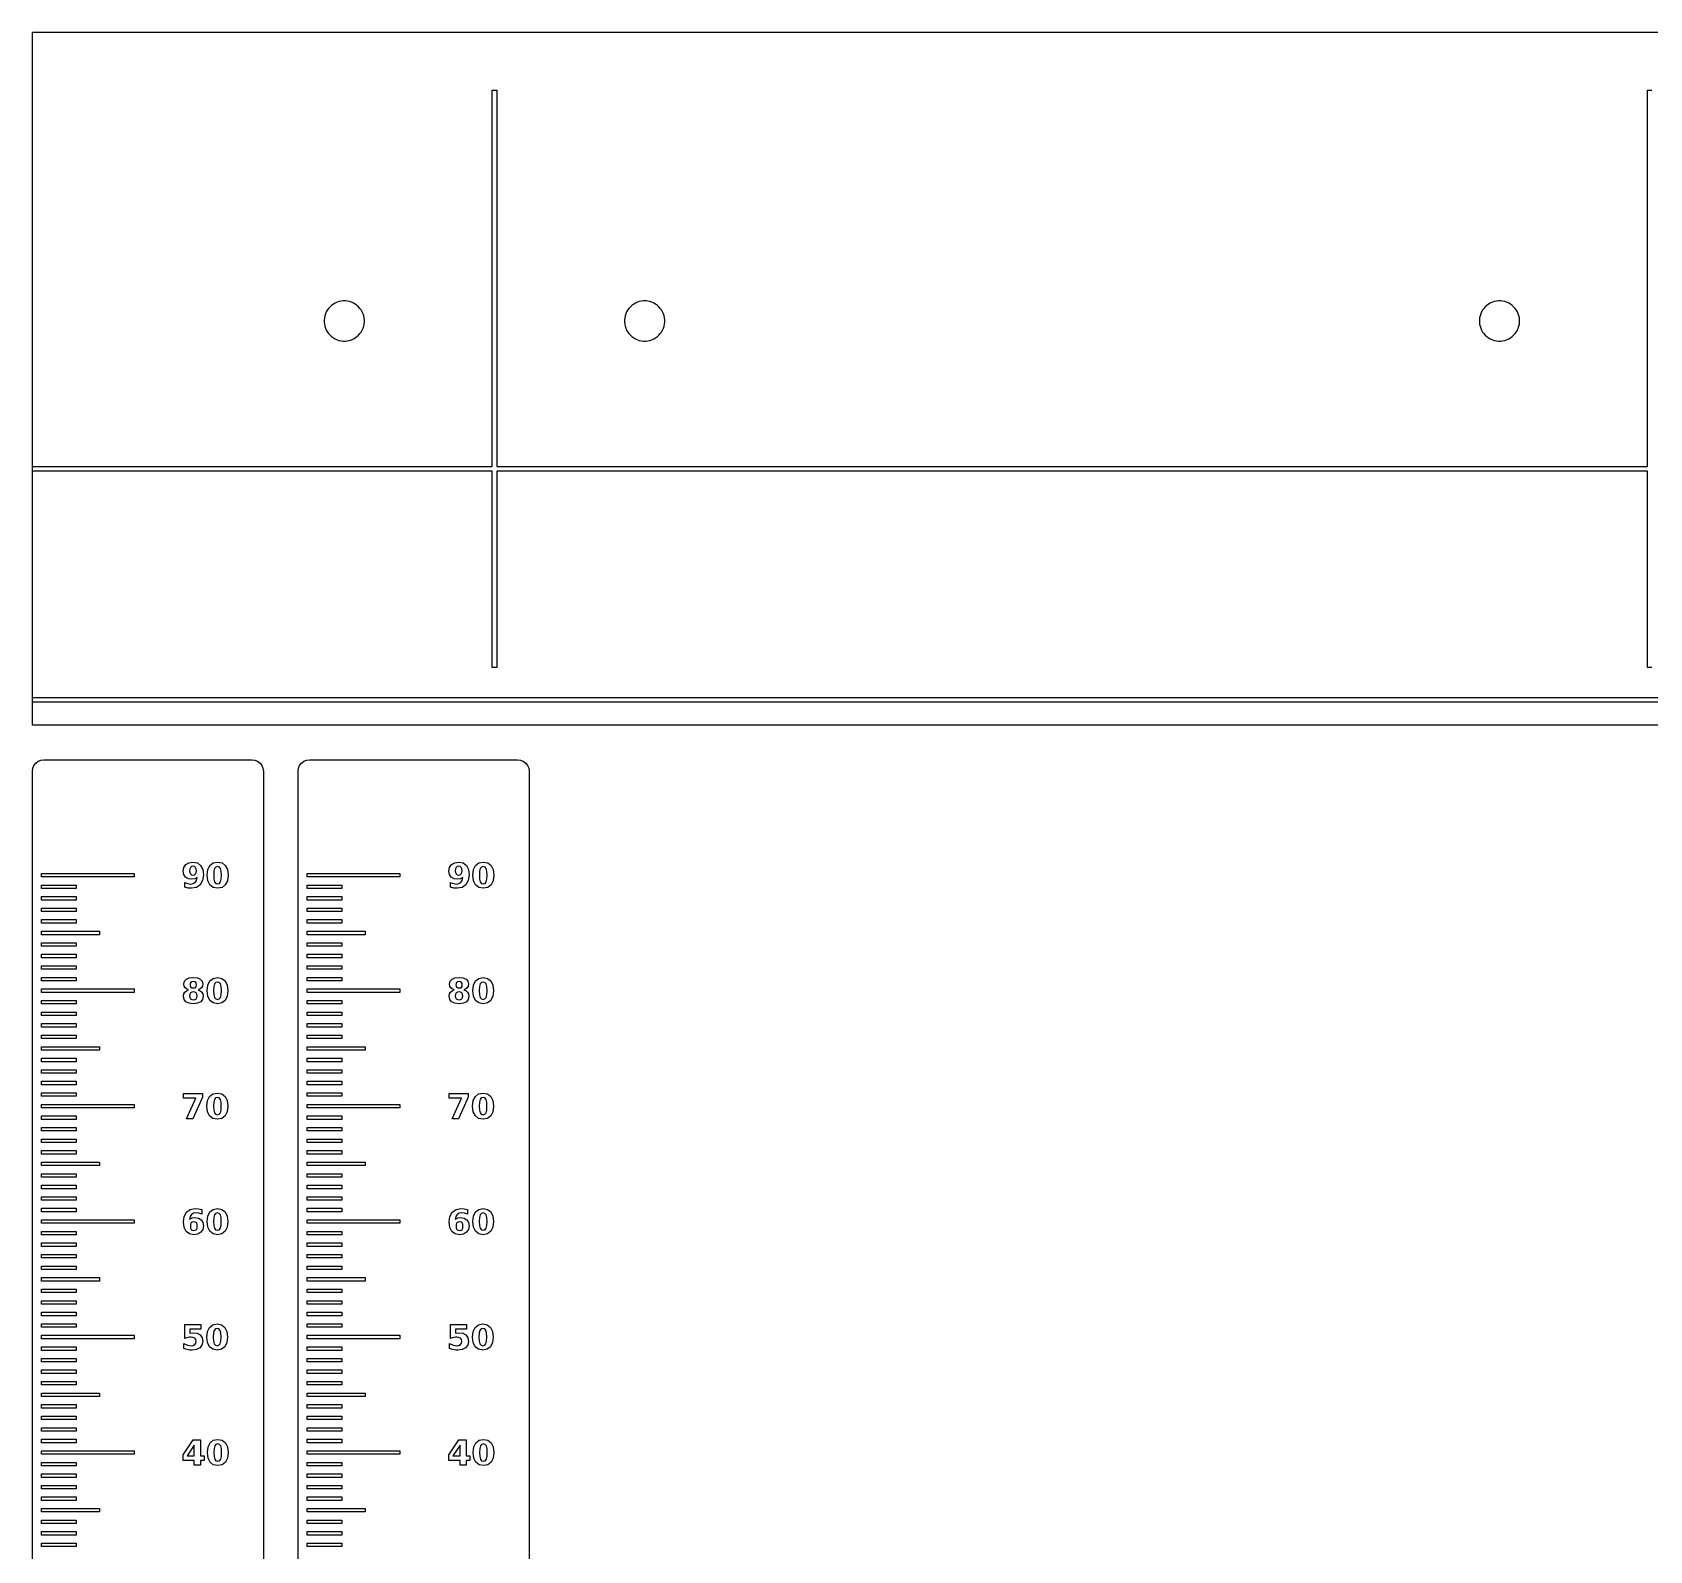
# Model space of a CAD drawing. Header units: millimetres. Extents: x 0 to 280, y 0 to 263.
# Drawn here: x 0 to 140, y 131.5 to 263 of the extents above; entities that cross this region are included whole.
import ezdxf

# ---------------------------------------------------------------- set-up
doc = ezdxf.new("R2010")
doc.units = ezdxf.units.MM
doc.layers.add('CUT', color=1, linetype='Continuous')
doc.layers.add('SCORE', color=3, linetype='Continuous')

msp = doc.modelspace()

# ---------------------------------------------------------------- linework, layer by layer
at = {"layer": 'CUT'}
for points in [[(0, 262.9607), (0.0035, 262.9965), (0.0393, 263), (279.9607, 263), (279.9965, 262.9965), (280, 262.9607), (280, 203.0393), (279.9965, 203.0035), (279.9607, 203), (0.0393, 203), (0.0035, 203.0035), (0, 203.0393)], [(27.6176, 239.6301), (27.4585, 239.6818), (27.2652, 239.7229), (27.0988, 239.7404), (26.9012, 239.7404), (26.7348, 239.7229), (26.5415, 239.6818), (26.3824, 239.6301), (26.2018, 239.5497), (26.057, 239.4661), (25.897, 239.3499), (25.7728, 239.238), (25.6405, 239.0911), (25.5422, 238.9558), (25.4433, 238.7846), (25.3753, 238.6318), (25.3142, 238.4438), (25.2795, 238.2802), (25.2588, 238.0836), (25.2588, 237.9164), (25.2795, 237.7198), (25.3142, 237.5562), (25.3753, 237.3682), (25.4433, 237.2154), (25.5422, 237.0442), (25.6405, 236.9089), (25.7728, 236.762), (25.897, 236.6501), (26.057, 236.5339), (26.2018, 236.4503), (26.3824, 236.3699), (26.5415, 236.3182), (26.7348, 236.2771), (26.9012, 236.2596), (27.0988, 236.2596), (27.2652, 236.2771), (27.4585, 236.3182), (27.6176, 236.3699), (27.7982, 236.4503), (27.943, 236.5339), (28.103, 236.6501), (28.2272, 236.762), (28.3595, 236.9089), (28.4578, 237.0442), (28.5567, 237.2154), (28.6247, 237.3682), (28.6858, 237.5562), (28.7205, 237.7198), (28.7412, 237.9164), (28.7412, 238.0836), (28.7205, 238.2802), (28.6858, 238.4438), (28.6247, 238.6318), (28.5567, 238.7846), (28.4578, 238.9558), (28.3595, 239.0911), (28.2272, 239.238), (28.103, 239.3499), (27.943, 239.4661), (27.7982, 239.5497)], [(53.943, 239.4661), (53.7982, 239.5497), (53.6176, 239.6301), (53.4585, 239.6818), (53.2652, 239.7229), (53.0988, 239.7404), (52.9012, 239.7404), (52.7348, 239.7229), (52.5415, 239.6818), (52.3824, 239.6301), (52.2018, 239.5497), (52.057, 239.4661), (51.897, 239.3499), (51.7728, 239.238), (51.6405, 239.0911), (51.5422, 238.9558), (51.4433, 238.7846), (51.3753, 238.6318), (51.3142, 238.4438), (51.2795, 238.2802), (51.2588, 238.0836), (51.2588, 237.9164), (51.2795, 237.7198), (51.3142, 237.5562), (51.3753, 237.3682), (51.4433, 237.2154), (51.5422, 237.0442), (51.6405, 236.9089), (51.7728, 236.762), (51.897, 236.6501), (52.057, 236.5339), (52.2018, 236.4503), (52.3824, 236.3699), (52.5415, 236.3182), (52.7348, 236.2771), (52.9012, 236.2596), (53.0988, 236.2596), (53.2652, 236.2771), (53.4585, 236.3182), (53.6176, 236.3699), (53.7982, 236.4503), (53.943, 236.5339), (54.103, 236.6501), (54.2272, 236.762), (54.3595, 236.9089), (54.4578, 237.0442), (54.5567, 237.2154), (54.6247, 237.3682), (54.6858, 237.5562), (54.7205, 237.7198), (54.7412, 237.9164), (54.7412, 238.0836), (54.7205, 238.2802), (54.6858, 238.4438), (54.6247, 238.6318), (54.5567, 238.7846), (54.4578, 238.9558), (54.3595, 239.0911), (54.2272, 239.238), (54.103, 239.3499)], [(128.2272, 239.238), (128.103, 239.3499), (127.943, 239.4661), (127.7982, 239.5497), (127.6176, 239.6301), (127.4585, 239.6818), (127.2652, 239.7229), (127.0988, 239.7404), (126.9012, 239.7404), (126.7348, 239.7229), (126.5415, 239.6818), (126.3824, 239.6301), (126.2018, 239.5497), (126.057, 239.4661), (125.897, 239.3499), (125.7728, 239.238), (125.6405, 239.0911), (125.5422, 238.9558), (125.4433, 238.7846), (125.3753, 238.6318), (125.3142, 238.4438), (125.2795, 238.2802), (125.2588, 238.0836), (125.2588, 237.9164), (125.2795, 237.7198), (125.3142, 237.5562), (125.3753, 237.3682), (125.4433, 237.2154), (125.5422, 237.0442), (125.6405, 236.9089), (125.7728, 236.762), (125.897, 236.6501), (126.057, 236.5339), (126.2018, 236.4503), (126.3824, 236.3699), (126.5415, 236.3182), (126.7348, 236.2771), (126.9012, 236.2596), (127.0988, 236.2596), (127.2652, 236.2771), (127.4585, 236.3182), (127.6176, 236.3699), (127.7982, 236.4503), (127.943, 236.5339), (128.103, 236.6501), (128.2272, 236.762), (128.3595, 236.9089), (128.4578, 237.0442), (128.5567, 237.2154), (128.6247, 237.3682), (128.6858, 237.5562), (128.7205, 237.7198), (128.7412, 237.9164), (128.7412, 238.0836), (128.7205, 238.2802), (128.6858, 238.4438), (128.6247, 238.6318), (128.5567, 238.7846), (128.4578, 238.9558), (128.3595, 239.0911)]]:
    msp.add_lwpolyline(points, close=True, dxfattribs=at)
for points in [[(0, 1), (0, 199), (0.0341, 199.2588), (0.134, 199.5), (0.2929, 199.7071), (0.5, 199.866), (0.7412, 199.9659), (1, 200), (19, 200), (19.2588, 199.9659), (19.5, 199.866), (19.7071, 199.7071), (19.866, 199.5), (19.9659, 199.2588), (20, 199), (20, 1)], [(23, 1), (23, 199), (23.0341, 199.2588), (23.134, 199.5), (23.2929, 199.7071), (23.5, 199.866), (23.7412, 199.9659), (24, 200), (42, 200), (42.2588, 199.9659), (42.5, 199.866), (42.7071, 199.7071), (42.866, 199.5), (42.9659, 199.2588), (43, 199), (43, 1)]]:
    msp.add_lwpolyline(points, dxfattribs=at)
at = {"layer": 'SCORE'}
msp.add_lwpolyline([(140.2, 208), (139.8, 208), (139.8, 225), (40.2, 225), (40.2, 208), (39.8, 208), (39.8, 225), (0, 225), (0, 225.4), (39.8, 225.4), (39.8, 258), (40.2, 258), (40.2, 225.4), (139.8, 225.4), (139.8, 258), (140.2, 258)], dxfattribs=at)
for points in [[(0, 205), (0, 205.4), (280, 205.4), (280, 205)], [(13.5871, 189.2426), (13.7079, 189.2348), (13.9322, 189.2697), (14.1007, 189.3745), (14.2124, 189.5484), (14.2662, 189.7898), (14.0538, 189.6801), (13.8091, 189.6435), (13.506, 189.6924), (13.2677, 189.839), (13.1134, 190.0654), (13.062, 190.3537), (13.1193, 190.6718), (13.2912, 190.9195), (13.5594, 191.0787), (13.9057, 191.1318), (14.2853, 191.0596), (14.568, 190.843), (14.7438, 190.495), (14.8024, 190.0274), (14.7339, 189.5432), (14.5282, 189.1752), (14.2035, 188.9429), (13.7768, 188.8654), (13.4824, 188.8884), (13.2073, 188.9563), (13.2073, 189.3609), (13.3389, 189.3055)], [(14.1255, 190.1052), (14.1814, 190.2254), (14.2001, 190.3935), (14.1814, 190.5604), (14.1255, 190.6804), (14.0326, 190.7532), (13.9029, 190.7774), (13.7732, 190.7532), (13.6802, 190.6804), (13.6243, 190.5604), (13.6057, 190.3935), (13.6243, 190.2254), (13.6802, 190.1052), (13.7732, 190.0335), (13.9029, 190.0096), (14.0326, 190.0335)], [(16.0385, 188.8654), (15.6558, 188.9392), (15.372, 189.1607), (15.1962, 189.518), (15.1376, 189.9993), (15.1962, 190.4819), (15.372, 190.8393), (15.6558, 191.0608), (16.0385, 191.1346), (16.4202, 191.0608), (16.7037, 190.8393), (16.8795, 190.4819), (16.938, 189.9993), (16.8795, 189.518), (16.7037, 189.1607), (16.4202, 188.9392)], [(16.1941, 190.7073), (16.0385, 190.7493), (15.883, 190.7073), (15.7793, 190.5815), (15.7209, 190.3534), (15.7015, 190.004), (15.7209, 189.6503), (15.7793, 189.419), (15.883, 189.2917), (16.0385, 189.2493), (16.1932, 189.2917), (16.2963, 189.419), (16.3547, 189.6503), (16.3741, 190.004), (16.3549, 190.3534), (16.2973, 190.5815)], [(36.5871, 189.2426), (36.7079, 189.2348), (36.9322, 189.2697), (37.1007, 189.3745), (37.2124, 189.5484), (37.2662, 189.7898), (37.0538, 189.6801), (36.8091, 189.6435), (36.506, 189.6924), (36.2677, 189.839), (36.1134, 190.0654), (36.062, 190.3537), (36.1193, 190.6718), (36.2912, 190.9195), (36.5594, 191.0787), (36.9057, 191.1318), (37.2853, 191.0596), (37.568, 190.843), (37.7438, 190.495), (37.8024, 190.0274), (37.7339, 189.5432), (37.5282, 189.1752), (37.2035, 188.9429), (36.7768, 188.8654), (36.4824, 188.8884), (36.2073, 188.9563), (36.2073, 189.3609), (36.3389, 189.3055)], [(37.1255, 190.1052), (37.1814, 190.2254), (37.2001, 190.3935), (37.1814, 190.5604), (37.1255, 190.6804), (37.0326, 190.7532), (36.9029, 190.7774), (36.7732, 190.7532), (36.6802, 190.6804), (36.6243, 190.5604), (36.6057, 190.3935), (36.6243, 190.2254), (36.6802, 190.1052), (36.7732, 190.0335), (36.9029, 190.0096), (37.0326, 190.0335)], [(39.0385, 188.8654), (38.6558, 188.9392), (38.372, 189.1607), (38.1962, 189.518), (38.1376, 189.9993), (38.1962, 190.4819), (38.372, 190.8393), (38.6558, 191.0608), (39.0385, 191.1346), (39.4202, 191.0608), (39.7037, 190.8393), (39.8795, 190.4819), (39.938, 189.9993), (39.8795, 189.518), (39.7037, 189.1607), (39.4202, 188.9392)], [(39.1941, 190.7073), (39.0385, 190.7493), (38.883, 190.7073), (38.7793, 190.5815), (38.7209, 190.3534), (38.7015, 190.004), (38.7209, 189.6503), (38.7793, 189.419), (38.883, 189.2917), (39.0385, 189.2493), (39.1932, 189.2917), (39.2963, 189.419), (39.3547, 189.6503), (39.3741, 190.004), (39.3549, 190.3534), (39.2973, 190.5815)], [(0.8, 189.85), (0.8, 190.15), (8.8, 190.15), (8.8, 189.85)], [(0.8, 188.85), (0.8, 189.15), (3.8, 189.15), (3.8, 188.85)], [(23.8, 189.85), (23.8, 190.15), (31.8, 190.15), (31.8, 189.85)], [(23.8, 188.85), (23.8, 189.15), (26.8, 189.15), (26.8, 188.85)], [(0.8, 187.85), (0.8, 188.15), (3.8, 188.15), (3.8, 187.85)], [(23.8, 187.85), (23.8, 188.15), (26.8, 188.15), (26.8, 187.85)], [(0.8, 186.85), (0.8, 187.15), (3.8, 187.15), (3.8, 186.85)], [(23.8, 186.85), (23.8, 187.15), (26.8, 187.15), (26.8, 186.85)], [(0.8, 185.85), (0.8, 186.15), (3.8, 186.15), (3.8, 185.85)], [(0.8, 184.85), (0.8, 185.15), (5.8, 185.15), (5.8, 184.85)], [(23.8, 185.85), (23.8, 186.15), (26.8, 186.15), (26.8, 185.85)], [(23.8, 184.85), (23.8, 185.15), (28.8, 185.15), (28.8, 184.85)], [(0.8, 183.85), (0.8, 184.15), (3.8, 184.15), (3.8, 183.85)], [(23.8, 183.85), (23.8, 184.15), (26.8, 184.15), (26.8, 183.85)], [(0.8, 182.85), (0.8, 183.15), (3.8, 183.15), (3.8, 182.85)], [(0.8, 181.85), (0.8, 182.15), (3.8, 182.15), (3.8, 181.85)], [(23.8, 182.85), (23.8, 183.15), (26.8, 183.15), (26.8, 182.85)], [(23.8, 181.85), (23.8, 182.15), (26.8, 182.15), (26.8, 181.85)], [(0.8, 181.15), (3.8, 181.15), (3.8, 180.85), (0.8, 180.85)], [(13.3305, 180.9893), (13.5855, 181.0983), (13.9371, 181.1346), (14.2864, 181.0985), (14.5404, 180.9902), (14.6954, 180.8125), (14.7471, 180.5679), (14.7217, 180.3971), (14.6454, 180.2571), (14.5193, 180.1488), (14.3445, 180.0724), (14.5398, 179.9918), (14.6805, 179.8727), (14.7656, 179.7163), (14.794, 179.5235), (14.74, 179.2379), (14.5779, 179.0318), (14.3096, 178.907), (13.9371, 178.8654), (13.5632, 178.907), (13.2935, 179.0318), (13.1304, 179.2379), (13.076, 179.5235), (13.1044, 179.7163), (13.1895, 179.8727), (13.3302, 179.9918), (13.5255, 180.0724), (13.3508, 180.1488), (13.2251, 180.2571), (13.1495, 180.3971), (13.1243, 180.5679), (13.1759, 180.8115)], [(13.9371, 180.2398), (14.0538, 180.2573), (14.1405, 180.3101), (14.1947, 180.3954), (14.2127, 180.5107), (14.1947, 180.6258), (14.1405, 180.7104), (14.0538, 180.7628), (13.9371, 180.7802), (13.818, 180.7627), (13.7299, 180.7099), (13.6754, 180.625), (13.6573, 180.5107), (13.6754, 180.3954), (13.7299, 180.3101), (13.818, 180.2573)], [(15.1821, 179.518), (15.1235, 179.9993), (15.1821, 180.4819), (15.3579, 180.8393), (15.6417, 181.0608), (16.0245, 181.1346), (16.4061, 181.0608), (16.6896, 180.8393), (16.8654, 180.4819), (16.924, 179.9993), (16.8654, 179.518), (16.6896, 179.1607), (16.4061, 178.9392), (16.0245, 178.8654), (15.6417, 178.9392), (15.3579, 179.1607)], [(15.7652, 180.5815), (15.7069, 180.3534), (15.6874, 180.004), (15.7069, 179.6503), (15.7652, 179.419), (15.8689, 179.2917), (16.0245, 179.2493), (16.1791, 179.2917), (16.2823, 179.419), (16.3406, 179.6503), (16.3601, 180.004), (16.3409, 180.3534), (16.2832, 180.5815), (16.1801, 180.7073), (16.0245, 180.7493), (15.8689, 180.7073)], [(23.8, 181.15), (26.8, 181.15), (26.8, 180.85), (23.8, 180.85)], [(36.3305, 180.9893), (36.5855, 181.0983), (36.9371, 181.1346), (37.2864, 181.0985), (37.5404, 180.9902), (37.6954, 180.8125), (37.7471, 180.5679), (37.7217, 180.3971), (37.6454, 180.2571), (37.5193, 180.1488), (37.3445, 180.0724), (37.5398, 179.9918), (37.6805, 179.8727), (37.7656, 179.7163), (37.794, 179.5235), (37.74, 179.2379), (37.5779, 179.0318), (37.3096, 178.907), (36.9371, 178.8654), (36.5632, 178.907), (36.2935, 179.0318), (36.1304, 179.2379), (36.076, 179.5235), (36.1044, 179.7163), (36.1895, 179.8727), (36.3302, 179.9918), (36.5255, 180.0724), (36.3508, 180.1488), (36.2251, 180.2571), (36.1495, 180.3971), (36.1243, 180.5679), (36.1759, 180.8115)], [(36.9371, 180.2398), (37.0538, 180.2573), (37.1405, 180.3101), (37.1947, 180.3954), (37.2127, 180.5107), (37.1947, 180.6258), (37.1405, 180.7104), (37.0538, 180.7628), (36.9371, 180.7802), (36.818, 180.7627), (36.7299, 180.7099), (36.6754, 180.625), (36.6573, 180.5107), (36.6754, 180.3954), (36.7299, 180.3101), (36.818, 180.2573)], [(38.1821, 179.518), (38.1235, 179.9993), (38.1821, 180.4819), (38.3579, 180.8393), (38.6417, 181.0608), (39.0245, 181.1346), (39.4061, 181.0608), (39.6896, 180.8393), (39.8654, 180.4819), (39.924, 179.9993), (39.8654, 179.518), (39.6896, 179.1607), (39.4061, 178.9392), (39.0245, 178.8654), (38.6417, 178.9392), (38.3579, 179.1607)], [(38.7652, 180.5815), (38.7069, 180.3534), (38.6874, 180.004), (38.7069, 179.6503), (38.7652, 179.419), (38.8689, 179.2917), (39.0245, 179.2493), (39.1791, 179.2917), (39.2823, 179.419), (39.3406, 179.6503), (39.3601, 180.004), (39.3409, 180.3534), (39.2832, 180.5815), (39.1801, 180.7073), (39.0245, 180.7493), (38.8689, 180.7073)], [(8.8, 180.15), (8.8, 179.85), (0.8, 179.85), (0.8, 180.15)], [(13.6302, 179.4102), (13.6938, 179.3055), (13.7973, 179.2416), (13.9371, 179.2202), (14.0757, 179.2416), (14.1776, 179.3055), (14.2402, 179.4102), (14.261, 179.5526), (14.2402, 179.696), (14.1776, 179.801), (14.0757, 179.8654), (13.9371, 179.8868), (13.7973, 179.8651), (13.6938, 179.8001), (13.6302, 179.6951), (13.609, 179.5526)], [(31.8, 180.15), (31.8, 179.85), (23.8, 179.85), (23.8, 180.15)], [(36.6302, 179.4102), (36.6938, 179.3055), (36.7973, 179.2416), (36.9371, 179.2202), (37.0757, 179.2416), (37.1776, 179.3055), (37.2402, 179.4102), (37.261, 179.5526), (37.2402, 179.696), (37.1776, 179.801), (37.0757, 179.8654), (36.9371, 179.8868), (36.7973, 179.8651), (36.6938, 179.8001), (36.6302, 179.6951), (36.609, 179.5526)], [(3.8, 179.15), (3.8, 178.85), (0.8, 178.85), (0.8, 179.15)], [(3.8, 178.15), (3.8, 177.85), (0.8, 177.85), (0.8, 178.15)], [(26.8, 179.15), (26.8, 178.85), (23.8, 178.85), (23.8, 179.15)], [(26.8, 178.15), (26.8, 177.85), (23.8, 177.85), (23.8, 178.15)], [(3.8, 177.15), (3.8, 176.85), (0.8, 176.85), (0.8, 177.15)], [(26.8, 177.15), (26.8, 176.85), (23.8, 176.85), (23.8, 177.15)], [(3.8, 176.15), (3.8, 175.85), (0.8, 175.85), (0.8, 176.15)], [(5.8, 175.15), (5.8, 174.85), (0.8, 174.85), (0.8, 175.15)], [(26.8, 176.15), (26.8, 175.85), (23.8, 175.85), (23.8, 176.15)], [(28.8, 175.15), (28.8, 174.85), (23.8, 174.85), (23.8, 175.15)], [(3.8, 174.15), (3.8, 173.85), (0.8, 173.85), (0.8, 174.15)], [(26.8, 174.15), (26.8, 173.85), (23.8, 173.85), (23.8, 174.15)], [(3.8, 173.15), (3.8, 172.85), (0.8, 172.85), (0.8, 173.15)], [(26.8, 173.15), (26.8, 172.85), (23.8, 172.85), (23.8, 173.15)], [(3.8, 172.15), (3.8, 171.85), (0.8, 171.85), (0.8, 172.15)], [(3.8, 170.85), (0.8, 170.85), (0.8, 171.15), (3.8, 171.15)], [(13.0847, 170.6804), (13.0847, 171.0952), (14.7328, 171.0952), (14.7328, 170.7774), (13.8802, 168.908), (13.3308, 168.908), (14.138, 170.6804)], [(15.1734, 169.518), (15.1148, 169.9993), (15.1734, 170.4819), (15.3492, 170.8393), (15.633, 171.0608), (16.0158, 171.1346), (16.3975, 171.0608), (16.6809, 170.8393), (16.8567, 170.4819), (16.9153, 169.9993), (16.8567, 169.518), (16.6809, 169.1607), (16.3975, 168.9392), (16.0158, 168.8654), (15.633, 168.9392), (15.3492, 169.1607)], [(26.8, 172.15), (26.8, 171.85), (23.8, 171.85), (23.8, 172.15)], [(26.8, 170.85), (23.8, 170.85), (23.8, 171.15), (26.8, 171.15)], [(36.0847, 170.6804), (36.0847, 171.0952), (37.7328, 171.0952), (37.7328, 170.7774), (36.8802, 168.908), (36.3308, 168.908), (37.138, 170.6804)], [(38.1734, 169.518), (38.1148, 169.9993), (38.1734, 170.4819), (38.3492, 170.8393), (38.633, 171.0608), (39.0158, 171.1346), (39.3975, 171.0608), (39.6809, 170.8393), (39.8567, 170.4819), (39.9153, 169.9993), (39.8567, 169.518), (39.6809, 169.1607), (39.3975, 168.9392), (39.0158, 168.8654), (38.633, 168.9392), (38.3492, 169.1607)], [(0.8, 169.85), (0.8, 170.15), (8.8, 170.15), (8.8, 169.85)], [(15.7566, 170.5815), (15.6982, 170.3534), (15.6788, 170.004), (15.6982, 169.6503), (15.7566, 169.419), (15.8603, 169.2917), (16.0158, 169.2493), (16.1705, 169.2917), (16.2736, 169.419), (16.332, 169.6503), (16.3514, 170.004), (16.3322, 170.3534), (16.2745, 170.5815), (16.1714, 170.7073), (16.0158, 170.7493), (15.8603, 170.7073)], [(23.8, 169.85), (23.8, 170.15), (31.8, 170.15), (31.8, 169.85)], [(38.7566, 170.5815), (38.6982, 170.3534), (38.6788, 170.004), (38.6982, 169.6503), (38.7566, 169.419), (38.8603, 169.2917), (39.0158, 169.2493), (39.1705, 169.2917), (39.2736, 169.419), (39.332, 169.6503), (39.3514, 170.004), (39.3322, 170.3534), (39.2745, 170.5815), (39.1714, 170.7073), (39.0158, 170.7493), (38.8603, 170.7073)], [(0.8, 168.85), (0.8, 169.15), (3.8, 169.15), (3.8, 168.85)], [(0.8, 167.85), (0.8, 168.15), (3.8, 168.15), (3.8, 167.85)], [(23.8, 168.85), (23.8, 169.15), (26.8, 169.15), (26.8, 168.85)], [(23.8, 167.85), (23.8, 168.15), (26.8, 168.15), (26.8, 167.85)], [(0.8, 166.85), (0.8, 167.15), (3.8, 167.15), (3.8, 166.85)], [(23.8, 166.85), (23.8, 167.15), (26.8, 167.15), (26.8, 166.85)], [(0.8, 165.85), (0.8, 166.15), (3.8, 166.15), (3.8, 165.85)], [(23.8, 165.85), (23.8, 166.15), (26.8, 166.15), (26.8, 165.85)], [(0.8, 164.85), (0.8, 165.15), (5.8, 165.15), (5.8, 164.85)], [(0.8, 163.85), (0.8, 164.15), (3.8, 164.15), (3.8, 163.85)], [(23.8, 164.85), (23.8, 165.15), (28.8, 165.15), (28.8, 164.85)], [(23.8, 163.85), (23.8, 164.15), (26.8, 164.15), (26.8, 163.85)], [(0.8, 162.85), (0.8, 163.15), (3.8, 163.15), (3.8, 162.85)], [(23.8, 162.85), (23.8, 163.15), (26.8, 163.15), (26.8, 162.85)], [(0.8, 161.85), (0.8, 162.15), (3.8, 162.15), (3.8, 161.85)], [(0.8, 161.15), (3.8, 161.15), (3.8, 160.85), (0.8, 160.85)], [(13.8241, 160.3148), (14.0707, 160.3509), (14.3735, 160.3018), (14.6116, 160.1545), (14.766, 159.928), (14.8174, 159.6407), (14.7599, 159.3241), (14.5873, 159.0773), (14.3183, 158.9184), (13.9709, 158.8654), (13.5928, 158.9373), (13.3109, 159.1532), (13.1358, 159.5016), (13.0774, 159.9702), (13.1457, 160.4541), (13.3507, 160.822), (13.6746, 161.0543), (14.0998, 161.1318), (14.3927, 161.1084), (14.674, 161.038), (14.674, 160.6335), (14.4115, 160.731), (14.1715, 160.7624), (13.9475, 160.7274), (13.7791, 160.6223), (13.6678, 160.4487), (13.6151, 160.2074)], [(15.3565, 160.8393), (15.6403, 161.0608), (16.023, 161.1346), (16.4047, 161.0608), (16.6882, 160.8393), (16.864, 160.4819), (16.9226, 159.9993), (16.864, 159.518), (16.6882, 159.1607), (16.4047, 158.9392), (16.023, 158.8654), (15.6403, 158.9392), (15.3565, 159.1607), (15.1807, 159.518), (15.1221, 159.9993), (15.1807, 160.4819)], [(23.8, 161.85), (23.8, 162.15), (26.8, 162.15), (26.8, 161.85)], [(23.8, 161.15), (26.8, 161.15), (26.8, 160.85), (23.8, 160.85)], [(36.8241, 160.3148), (37.0707, 160.3509), (37.3735, 160.3018), (37.6116, 160.1545), (37.766, 159.928), (37.8174, 159.6407), (37.7599, 159.3241), (37.5873, 159.0773), (37.3183, 158.9184), (36.9709, 158.8654), (36.5928, 158.9373), (36.3109, 159.1532), (36.1358, 159.5016), (36.0774, 159.9702), (36.1457, 160.4541), (36.3507, 160.822), (36.6746, 161.0543), (37.0998, 161.1318), (37.3927, 161.1084), (37.674, 161.038), (37.674, 160.6335), (37.4115, 160.731), (37.1715, 160.7624), (36.9475, 160.7274), (36.7791, 160.6223), (36.6678, 160.4487), (36.6151, 160.2074)], [(38.3565, 160.8393), (38.6403, 161.0608), (39.023, 161.1346), (39.4047, 161.0608), (39.6882, 160.8393), (39.864, 160.4819), (39.9226, 159.9993), (39.864, 159.518), (39.6882, 159.1607), (39.4047, 158.9392), (39.023, 158.8654), (38.6403, 158.9392), (38.3565, 159.1607), (38.1807, 159.518), (38.1221, 159.9993), (38.1807, 160.4819)], [(8.8, 160.15), (8.8, 159.85), (0.8, 159.85), (0.8, 160.15)], [(13.977, 159.2202), (14.1073, 159.2441), (14.2001, 159.3159), (14.2556, 159.4359), (14.2741, 159.6037), (14.2556, 159.7717), (14.2001, 159.8915), (14.1073, 159.9636), (13.977, 159.9876), (13.8473, 159.9636), (13.7548, 159.8915), (13.6992, 159.7717), (13.6807, 159.6037), (13.6992, 159.4359), (13.7548, 159.3159), (13.8473, 159.2441)], [(15.7055, 159.6503), (15.7638, 159.419), (15.8675, 159.2917), (16.023, 159.2493), (16.1777, 159.2917), (16.2809, 159.419), (16.3392, 159.6503), (16.3587, 160.004), (16.3395, 160.3534), (16.2818, 160.5815), (16.1787, 160.7073), (16.023, 160.7493), (15.8675, 160.7073), (15.7638, 160.5815), (15.7055, 160.3534), (15.686, 160.004)], [(31.8, 160.15), (31.8, 159.85), (23.8, 159.85), (23.8, 160.15)], [(36.977, 159.2202), (37.1073, 159.2441), (37.2001, 159.3159), (37.2556, 159.4359), (37.2741, 159.6037), (37.2556, 159.7717), (37.2001, 159.8915), (37.1073, 159.9636), (36.977, 159.9876), (36.8473, 159.9636), (36.7548, 159.8915), (36.6992, 159.7717), (36.6807, 159.6037), (36.6992, 159.4359), (36.7548, 159.3159), (36.8473, 159.2441)], [(38.7055, 159.6503), (38.7638, 159.419), (38.8675, 159.2917), (39.023, 159.2493), (39.1777, 159.2917), (39.2809, 159.419), (39.3392, 159.6503), (39.3587, 160.004), (39.3395, 160.3534), (39.2818, 160.5815), (39.1787, 160.7073), (39.023, 160.7493), (38.8675, 160.7073), (38.7638, 160.5815), (38.7055, 160.3534), (38.686, 160.004)], [(3.8, 159.15), (3.8, 158.85), (0.8, 158.85), (0.8, 159.15)], [(26.8, 159.15), (26.8, 158.85), (23.8, 158.85), (23.8, 159.15)], [(3.8, 158.15), (3.8, 157.85), (0.8, 157.85), (0.8, 158.15)], [(3.8, 157.15), (3.8, 156.85), (0.8, 156.85), (0.8, 157.15)], [(26.8, 158.15), (26.8, 157.85), (23.8, 157.85), (23.8, 158.15)], [(26.8, 157.15), (26.8, 156.85), (23.8, 156.85), (23.8, 157.15)], [(3.8, 156.15), (3.8, 155.85), (0.8, 155.85), (0.8, 156.15)], [(26.8, 156.15), (26.8, 155.85), (23.8, 155.85), (23.8, 156.15)], [(5.8, 155.15), (5.8, 154.85), (0.8, 154.85), (0.8, 155.15)], [(3.8, 154.15), (3.8, 153.85), (0.8, 153.85), (0.8, 154.15)], [(28.8, 155.15), (28.8, 154.85), (23.8, 154.85), (23.8, 155.15)], [(26.8, 154.15), (26.8, 153.85), (23.8, 153.85), (23.8, 154.15)], [(3.8, 153.15), (3.8, 152.85), (0.8, 152.85), (0.8, 153.15)], [(26.8, 153.15), (26.8, 152.85), (23.8, 152.85), (23.8, 153.15)], [(3.8, 152.15), (3.8, 151.85), (0.8, 151.85), (0.8, 152.15)], [(26.8, 152.15), (26.8, 151.85), (23.8, 151.85), (23.8, 152.15)], [(3.8, 150.85), (0.8, 150.85), (0.8, 151.15), (3.8, 151.15)], [(0.8, 149.85), (0.8, 150.15), (8.8, 150.15), (8.8, 149.85)], [(14.6858, 149.3054), (14.5041, 149.066), (14.2146, 148.9155), (13.8309, 148.8654), (13.6458, 148.8744), (13.2807, 148.9468), (13.1002, 149.0107), (13.1002, 149.4546), (13.4391, 149.3004), (13.5949, 149.2621), (13.7419, 149.2493), (13.9249, 149.2744), (14.0644, 149.3496), (14.153, 149.4677), (14.1825, 149.6215), (14.153, 149.7761), (14.0644, 149.8938), (13.9249, 149.9687), (13.7419, 149.9937), (13.616, 149.9857), (13.3396, 149.9218), (13.1864, 149.8648), (13.1864, 151.0952), (14.5884, 151.0952), (14.5884, 150.6804), (13.6364, 150.6804), (13.6364, 150.342), (13.9013, 150.379), (14.2568, 150.3289), (14.5237, 150.1788), (14.6907, 149.9394), (14.7464, 149.6215)], [(15.6176, 151.0608), (16.0003, 151.1346), (16.382, 151.0608), (16.6655, 150.8393), (16.8413, 150.4819), (16.8998, 149.9993), (16.8413, 149.518), (16.6655, 149.1607), (16.382, 148.9392), (16.0003, 148.8654), (15.6176, 148.9392), (15.3338, 149.1607), (15.158, 149.518), (15.0994, 149.9993), (15.158, 150.4819), (15.3338, 150.8393)], [(15.7411, 149.419), (15.8448, 149.2917), (16.0003, 149.2493), (16.155, 149.2917), (16.2581, 149.419), (16.3165, 149.6503), (16.3359, 150.004), (16.3167, 150.3534), (16.2591, 150.5815), (16.1559, 150.7073), (16.0003, 150.7493), (15.8448, 150.7073), (15.7411, 150.5815), (15.6827, 150.3534), (15.6633, 150.004), (15.6827, 149.6503)], [(26.8, 150.85), (23.8, 150.85), (23.8, 151.15), (26.8, 151.15)], [(23.8, 149.85), (23.8, 150.15), (31.8, 150.15), (31.8, 149.85)], [(37.6858, 149.3054), (37.5041, 149.066), (37.2146, 148.9155), (36.8309, 148.8654), (36.6458, 148.8744), (36.2807, 148.9468), (36.1002, 149.0107), (36.1002, 149.4546), (36.4391, 149.3004), (36.5949, 149.2621), (36.7419, 149.2493), (36.9249, 149.2744), (37.0644, 149.3496), (37.153, 149.4677), (37.1825, 149.6215), (37.153, 149.7761), (37.0644, 149.8938), (36.9249, 149.9687), (36.7419, 149.9937), (36.616, 149.9857), (36.3396, 149.9218), (36.1864, 149.8648), (36.1864, 151.0952), (37.5884, 151.0952), (37.5884, 150.6804), (36.6364, 150.6804), (36.6364, 150.342), (36.9012, 150.379), (37.2568, 150.3289), (37.5237, 150.1788), (37.6907, 149.9394), (37.7464, 149.6215)], [(38.6176, 151.0608), (39.0003, 151.1346), (39.382, 151.0608), (39.6655, 150.8393), (39.8413, 150.4819), (39.8998, 149.9993), (39.8413, 149.518), (39.6655, 149.1607), (39.382, 148.9392), (39.0003, 148.8654), (38.6176, 148.9392), (38.3338, 149.1607), (38.158, 149.518), (38.0994, 149.9993), (38.158, 150.4819), (38.3338, 150.8393)], [(38.7411, 149.419), (38.8448, 149.2917), (39.0003, 149.2493), (39.155, 149.2917), (39.2581, 149.419), (39.3165, 149.6503), (39.3359, 150.004), (39.3167, 150.3534), (39.2591, 150.5815), (39.1559, 150.7073), (39.0003, 150.7493), (38.8448, 150.7073), (38.7411, 150.5815), (38.6827, 150.3534), (38.6633, 150.004), (38.6827, 149.6503)], [(0.8, 148.85), (0.8, 149.15), (3.8, 149.15), (3.8, 148.85)], [(23.8, 148.85), (23.8, 149.15), (26.8, 149.15), (26.8, 148.85)], [(0.8, 147.85), (0.8, 148.15), (3.8, 148.15), (3.8, 147.85)], [(0.8, 146.85), (0.8, 147.15), (3.8, 147.15), (3.8, 146.85)], [(23.8, 147.85), (23.8, 148.15), (26.8, 148.15), (26.8, 147.85)], [(23.8, 146.85), (23.8, 147.15), (26.8, 147.15), (26.8, 146.85)], [(0.8, 145.85), (0.8, 146.15), (3.8, 146.15), (3.8, 145.85)], [(23.8, 145.85), (23.8, 146.15), (26.8, 146.15), (26.8, 145.85)], [(0.8, 144.85), (0.8, 145.15), (5.8, 145.15), (5.8, 144.85)], [(23.8, 144.85), (23.8, 145.15), (28.8, 145.15), (28.8, 144.85)], [(0.8, 143.85), (0.8, 144.15), (3.8, 144.15), (3.8, 143.85)], [(0.8, 142.85), (0.8, 143.15), (3.8, 143.15), (3.8, 142.85)], [(23.8, 143.85), (23.8, 144.15), (26.8, 144.15), (26.8, 143.85)], [(23.8, 142.85), (23.8, 143.15), (26.8, 143.15), (26.8, 142.85)], [(0.8, 141.85), (0.8, 142.15), (3.8, 142.15), (3.8, 141.85)], [(23.8, 141.85), (23.8, 142.15), (26.8, 142.15), (26.8, 141.85)], [(0.8, 141.15), (3.8, 141.15), (3.8, 140.85), (0.8, 140.85)], [(8.8, 140.15), (8.8, 139.85), (0.8, 139.85), (0.8, 140.15)], [(14.5547, 139.7152), (14.8664, 139.7152), (14.8664, 139.3065), (14.5547, 139.3065), (14.5547, 138.908), (14.0213, 138.908), (14.0213, 139.3065), (13.0519, 139.3065), (13.0519, 139.7898), (13.9275, 141.0952), (14.5547, 141.0952)], [(14.0213, 140.6307), (13.4034, 139.7152), (14.0213, 139.7152)], [(16.7138, 140.8393), (16.8895, 140.4819), (16.9481, 139.9993), (16.8895, 139.518), (16.7138, 139.1607), (16.4303, 138.9392), (16.0486, 138.8654), (15.6659, 138.9392), (15.382, 139.1607), (15.2063, 139.518), (15.1477, 139.9993), (15.2063, 140.4819), (15.382, 140.8393), (15.6659, 141.0608), (16.0486, 141.1346), (16.4303, 141.0608)], [(16.2033, 139.2917), (16.3064, 139.419), (16.3648, 139.6503), (16.3842, 140.004), (16.365, 140.3534), (16.3073, 140.5815), (16.2042, 140.7073), (16.0486, 140.7493), (15.8931, 140.7073), (15.7894, 140.5815), (15.731, 140.3534), (15.7116, 140.004), (15.731, 139.6503), (15.7894, 139.419), (15.8931, 139.2917), (16.0486, 139.2493)], [(23.8, 141.15), (26.8, 141.15), (26.8, 140.85), (23.8, 140.85)], [(31.8, 140.15), (31.8, 139.85), (23.8, 139.85), (23.8, 140.15)], [(37.5547, 139.7152), (37.8664, 139.7152), (37.8664, 139.3065), (37.5547, 139.3065), (37.5547, 138.908), (37.0213, 138.908), (37.0213, 139.3065), (36.0519, 139.3065), (36.0519, 139.7898), (36.9275, 141.0952), (37.5547, 141.0952)], [(37.0213, 140.6307), (36.4034, 139.7152), (37.0213, 139.7152)], [(39.7137, 140.8393), (39.8895, 140.4819), (39.9481, 139.9993), (39.8895, 139.518), (39.7137, 139.1607), (39.4303, 138.9392), (39.0486, 138.8654), (38.6659, 138.9392), (38.382, 139.1607), (38.2062, 139.518), (38.1477, 139.9993), (38.2062, 140.4819), (38.382, 140.8393), (38.6659, 141.0608), (39.0486, 141.1346), (39.4303, 141.0608)], [(39.2033, 139.2917), (39.3064, 139.419), (39.3648, 139.6503), (39.3842, 140.004), (39.365, 140.3534), (39.3073, 140.5815), (39.2042, 140.7073), (39.0486, 140.7493), (38.8931, 140.7073), (38.7894, 140.5815), (38.731, 140.3534), (38.7116, 140.004), (38.731, 139.6503), (38.7894, 139.419), (38.8931, 139.2917), (39.0486, 139.2493)], [(3.8, 139.15), (3.8, 138.85), (0.8, 138.85), (0.8, 139.15)], [(26.8, 139.15), (26.8, 138.85), (23.8, 138.85), (23.8, 139.15)], [(3.8, 138.15), (3.8, 137.85), (0.8, 137.85), (0.8, 138.15)], [(26.8, 138.15), (26.8, 137.85), (23.8, 137.85), (23.8, 138.15)], [(3.8, 137.15), (3.8, 136.85), (0.8, 136.85), (0.8, 137.15)], [(3.8, 136.15), (3.8, 135.85), (0.8, 135.85), (0.8, 136.15)], [(26.8, 137.15), (26.8, 136.85), (23.8, 136.85), (23.8, 137.15)], [(26.8, 136.15), (26.8, 135.85), (23.8, 135.85), (23.8, 136.15)], [(5.8, 135.15), (5.8, 134.85), (0.8, 134.85), (0.8, 135.15)], [(28.8, 135.15), (28.8, 134.85), (23.8, 134.85), (23.8, 135.15)], [(3.8, 134.15), (3.8, 133.85), (0.8, 133.85), (0.8, 134.15)], [(3.8, 133.15), (3.8, 132.85), (0.8, 132.85), (0.8, 133.15)], [(26.8, 134.15), (26.8, 133.85), (23.8, 133.85), (23.8, 134.15)], [(26.8, 133.15), (26.8, 132.85), (23.8, 132.85), (23.8, 133.15)], [(3.8, 132.15), (3.8, 131.85), (0.8, 131.85), (0.8, 132.15)], [(26.8, 132.15), (26.8, 131.85), (23.8, 131.85), (23.8, 132.15)]]:
    msp.add_lwpolyline(points, close=True, dxfattribs=at)

doc.saveas('drawing.dxf')
